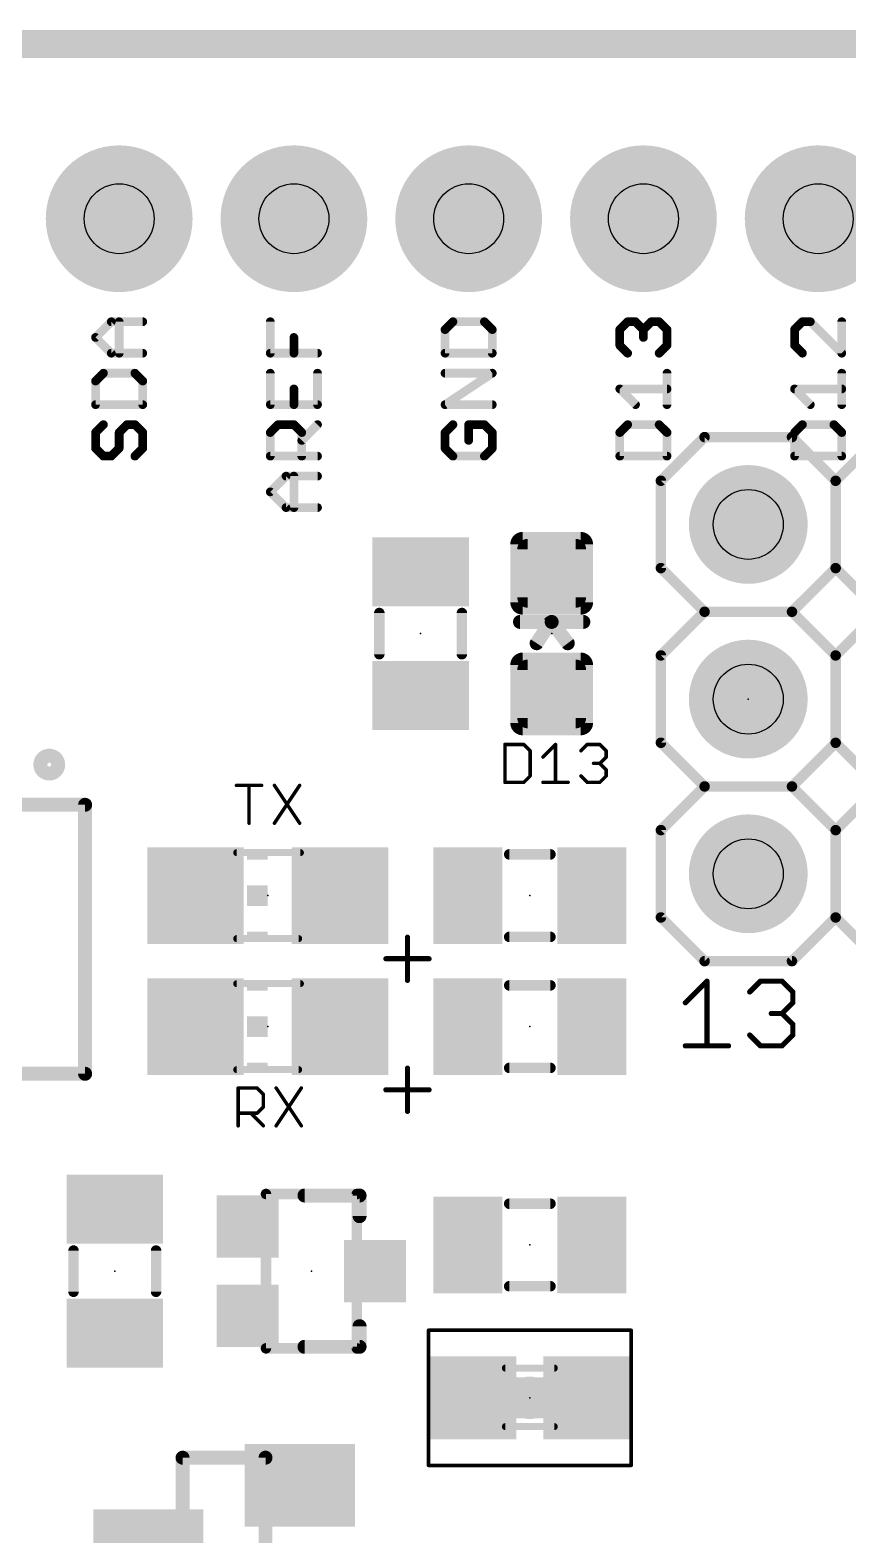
# Model space of a CAD drawing. Extents: x 45.5 to 117.9, y 20.2 to 75.1.
# Drawn here: x 68.3 to 80.19, y 53.25 to 75.13 of the extents above; entities that cross this region are included whole.
import ezdxf

# ---------------------------------------------------------------- set-up
doc = ezdxf.new("R2010")
doc.units = 0
for name, color, linetype in [('17', 82, 'CONTINUOUS'), ('20', 7, 'CONTINUOUS'), ('21', 253, 'CONTINUOUS'), ('23', 7, 'CONTINUOUS'), ('25', 253, 'CONTINUOUS'), ('29', 253, 'CONTINUOUS'), ('30', 253, 'CONTINUOUS'), ('31', 253, 'CONTINUOUS'), ('35', 253, 'CONTINUOUS'), ('39', 22, 'CONTINUOUS'), ('44', 253, 'CONTINUOUS'), ('51', 253, 'CONTINUOUS')]:
    doc.layers.add(name, color=color, linetype=linetype)

# ---------------------------------------------------------------- blocks, each defined once
blk = doc.blocks.new('RECT')
blk.add_solid([(-0.5, -0.5), (0.5, -0.5), (-0.5, 0.5), (0.5, 0.5)])
blk = doc.blocks.new('RECT192512X192512R30')
at = {"const_width": 0.1805}
blk.add_lwpolyline([(0.5114, -0.4211), (0.5114, 0.4211, 0.4142), (0.4211, 0.5114), (-0.4211, 0.5114, 0.4142), (-0.5114, 0.4211), (-0.5114, -0.4211, 0.4142), (-0.4211, -0.5114), (0.4211, -0.5114, 0.4142)], format="xyb", close=True, dxfattribs=at)
blk.add_solid([(-0.4465, -0.4465), (0.4465, -0.4465), (-0.4465, 0.4465), (0.4465, 0.4465)])
blk = doc.blocks.new('RECT160000X160000R30')
at = {"const_width": 0.15}
blk.add_lwpolyline([(0.425, -0.35), (0.425, 0.35, 0.4142), (0.35, 0.425), (-0.35, 0.425, 0.4142), (-0.425, 0.35), (-0.425, -0.35, 0.4142), (-0.35, -0.425), (0.35, -0.425, 0.4142)], format="xyb", close=True, dxfattribs=at)
blk.add_solid([(-0.3754, -0.3754), (0.3754, -0.3754), (-0.3754, 0.3754), (0.3754, 0.3754)])
blk = doc.blocks.new('ROUNDP')
at = {"const_width": 0.5}
blk.add_lwpolyline([(0, -0.25, 1), (0, 0.25, 1), (0, -0.25)], format="xyb", dxfattribs=at)

msp = doc.modelspace()

# ---------------------------------------------------------------- linework, layer by layer
at = {"layer": '20', "const_width": 0.4064}
msp.add_lwpolyline([(49.8475, 74.93), (113.03, 74.93)], dxfattribs=at)
at = {"layer": '21'}
for points, const_width in [([(77.47, 68.58), (78.105, 69.215)], 0.1524), ([(78.105, 69.215), (79.375, 69.215)], 0.1524), ([(79.375, 69.215), (80.01, 68.58)], 0.1524), ([(80.01, 68.58), (80.645, 69.215)], 0.1524), ([(77.47, 67.31), (77.47, 68.58)], 0.1524), ([(80.01, 67.31), (80.01, 68.58)], 0.1524), ([(80.01, 68.58), (80.01, 67.31)], 0.1524), ([(78.105, 66.675), (77.47, 67.31)], 0.1524), ([(80.01, 67.31), (79.375, 66.675)], 0.1524), ([(80.645, 66.675), (80.01, 67.31)], 0.1524), ([(77.47, 66.04), (78.105, 66.675)], 0.1524), ([(78.105, 66.675), (79.375, 66.675)], 0.1524), ([(79.375, 66.675), (80.01, 66.04)], 0.1524), ([(80.01, 66.04), (80.645, 66.675)], 0.1524), ([(73.3775, 66.0575), (73.3775, 66.6575)], 0.1524), ([(74.5775, 66.0575), (74.5775, 66.6575)], 0.1524), ([(75.4225, 66.5275), (75.8825, 66.5275)], 0.2032), ([(75.8571, 66.5121), (75.6641, 66.2175)], 0.2032), ([(76.3425, 66.5275), (75.8825, 66.5275)], 0.2032), ([(75.8825, 66.5275), (76.1163, 66.2175)], 0.2032), ([(77.47, 64.77), (77.47, 66.04)], 0.1524), ([(80.01, 64.77), (80.01, 66.04)], 0.1524), ([(80.01, 66.04), (80.01, 64.77)], 0.1524), ([(78.105, 64.135), (77.47, 64.77)], 0.1524), ([(80.01, 64.77), (79.375, 64.135)], 0.1524), ([(80.645, 64.135), (80.01, 64.77)], 0.1524), ([(77.47, 63.5), (78.105, 64.135)], 0.1524), ([(78.105, 64.135), (79.375, 64.135)], 0.1524), ([(79.375, 64.135), (80.01, 63.5)], 0.1524), ([(80.01, 63.5), (80.645, 64.135)], 0.1524), ([(69.1007, 63.8683), (60.4393, 63.8683)], 0.2032), ([(69.1007, 59.9567), (69.1007, 63.8683)], 0.2032), ([(77.47, 62.23), (77.47, 63.5)], 0.1524), ([(80.01, 62.23), (80.01, 63.5)], 0.1524), ([(80.01, 63.5), (80.01, 62.23)], 0.1524), ([(75.865, 63.1475), (75.265, 63.1475)], 0.1524), ([(77.47, 62.23), (78.105, 61.595)], 0.1524), ([(79.375, 61.595), (80.01, 62.23)], 0.1524), ([(80.01, 62.23), (80.645, 61.595)], 0.1524), ([(73.7866, 61.3156), (73.7866, 61.9427)], 0.0762), ([(75.865, 61.9475), (75.265, 61.9475)], 0.1524), ([(73.4731, 61.6291), (74.1001, 61.6291)], 0.0762), ([(78.105, 61.595), (79.375, 61.595)], 0.1524), ([(75.865, 61.2425), (75.265, 61.2425)], 0.1524), ([(60.4393, 59.9567), (69.1007, 59.9567)], 0.2032), ([(73.7866, 59.4106), (73.7866, 60.0377)], 0.0762), ([(75.865, 60.0425), (75.265, 60.0425)], 0.1524), ([(73.4731, 59.7241), (74.1001, 59.7241)], 0.0762), ([(73.09, 58.1865), (72.29, 58.1865)], 0.2032), ([(73.09, 57.8865), (73.09, 58.1865)], 0.2032), ([(75.865, 58.0675), (75.265, 58.0675)], 0.1524), ([(68.9325, 57.3865), (68.9325, 56.7865)], 0.1524), ([(70.1325, 57.3865), (70.1325, 56.7865)], 0.1524), ([(75.865, 56.8675), (75.265, 56.8675)], 0.1524), ([(73.09, 56.2865), (73.09, 55.9865)], 0.2032), ([(73.09, 55.9865), (72.29, 55.9865)], 0.2032), ([(75.565, 55.2755), (75.565, 55.2145)], 0.5588), ([(70.517, 54.3745), (71.723, 54.3745)], 0.2032), ([(70.517, 51.6705), (70.517, 54.3745)], 0.2032), ([(71.723, 54.3745), (71.723, 51.6705)], 0.2032)]:
    msp.add_lwpolyline(points, dxfattribs=dict(at, const_width=const_width))
for points, const_width in [([(78.105, 69.2531, 1), (78.105, 69.1769)], 0.0762), ([(78.1319, 69.1881, 1), (78.0781, 69.2419)], 0.0762), ([(79.4019, 69.2419, 1), (79.3481, 69.1881)], 0.0762), ([(79.375, 69.1769, 1), (79.375, 69.2531)], 0.0762), ([(77.5081, 68.58, 1), (77.4319, 68.58)], 0.0762), ([(77.4431, 68.6069, 1), (77.4969, 68.5531)], 0.0762), ([(80.0481, 68.58, 1), (79.9719, 68.58)], 0.0762), ([(80.0481, 68.58, 1), (79.9719, 68.58)], 0.0762), ([(79.9831, 68.6069, 1), (80.0369, 68.5531)], 0.0762), ([(79.9831, 68.5531, 1), (80.0369, 68.6069)], 0.0762), ([(77.4319, 67.31, 1), (77.5081, 67.31)], 0.0762), ([(77.4969, 67.3369, 1), (77.4431, 67.2831)], 0.0762), ([(79.9719, 67.31, 1), (80.0481, 67.31)], 0.0762), ([(79.9719, 67.31, 1), (80.0481, 67.31)], 0.0762), ([(80.0369, 67.3369, 1), (79.9831, 67.2831)], 0.0762), ([(80.0369, 67.2831, 1), (79.9831, 67.3369)], 0.0762), ([(78.105, 66.7131, 1), (78.105, 66.6369)], 0.0762), ([(78.1319, 66.6481, 1), (78.0781, 66.7019)], 0.0762), ([(78.0781, 66.6481, 1), (78.1319, 66.7019)], 0.0762), ([(79.4019, 66.7019, 1), (79.3481, 66.6481)], 0.0762), ([(79.3481, 66.7019, 1), (79.4019, 66.6481)], 0.0762), ([(79.375, 66.6369, 1), (79.375, 66.7131)], 0.0762), ([(73.4156, 66.6575, 1), (73.3394, 66.6575)], 0.0762), ([(74.6156, 66.6575, 1), (74.5394, 66.6575)], 0.0762), ([(75.4225, 66.5783, 1), (75.4225, 66.4767)], 0.1016), ([(75.8996, 66.4843, 1), (75.8146, 66.5399)], 0.1016), ([(75.8825, 66.5783, 1), (75.8825, 66.4767)], 0.1016), ([(75.9231, 66.5581, 1), (75.8419, 66.4969)], 0.1016), ([(75.8825, 66.4767, 1), (75.8825, 66.5783)], 0.1016), ([(76.3425, 66.4767, 1), (76.3425, 66.5783)], 0.1016), ([(73.3394, 66.0575, 1), (73.4156, 66.0575)], 0.0762), ([(74.5394, 66.0575, 1), (74.6156, 66.0575)], 0.0762), ([(75.6216, 66.2453, 1), (75.7066, 66.1897)], 0.1016), ([(76.0757, 66.1869, 1), (76.1569, 66.2481)], 0.1016), ([(77.5081, 66.04, 1), (77.4319, 66.04)], 0.0762), ([(77.4431, 66.0669, 1), (77.4969, 66.0131)], 0.0762), ([(80.0481, 66.04, 1), (79.9719, 66.04)], 0.0762), ([(80.0481, 66.04, 1), (79.9719, 66.04)], 0.0762), ([(79.9831, 66.0669, 1), (80.0369, 66.0131)], 0.0762), ([(79.9831, 66.0131, 1), (80.0369, 66.0669)], 0.0762), ([(77.4319, 64.77, 1), (77.5081, 64.77)], 0.0762), ([(77.4969, 64.7969, 1), (77.4431, 64.7431)], 0.0762), ([(79.9719, 64.77, 1), (80.0481, 64.77)], 0.0762), ([(79.9719, 64.77, 1), (80.0481, 64.77)], 0.0762), ([(80.0369, 64.7969, 1), (79.9831, 64.7431)], 0.0762), ([(80.0369, 64.7431, 1), (79.9831, 64.7969)], 0.0762), ([(68.58, 64.323, 1), (68.58, 64.582, 1), (68.58, 64.323)], 0.2032), ([(78.105, 64.1731, 1), (78.105, 64.0969)], 0.0762), ([(78.1319, 64.1081, 1), (78.0781, 64.1619)], 0.0762), ([(78.0781, 64.1081, 1), (78.1319, 64.1619)], 0.0762), ([(79.4019, 64.1619, 1), (79.3481, 64.1081)], 0.0762), ([(79.3481, 64.1619, 1), (79.4019, 64.1081)], 0.0762), ([(79.375, 64.0969, 1), (79.375, 64.1731)], 0.0762), ([(69.1515, 63.8683, 1), (69.0499, 63.8683)], 0.1016), ([(69.1007, 63.8175, 1), (69.1007, 63.9191)], 0.1016), ([(77.5081, 63.5, 1), (77.4319, 63.5)], 0.0762), ([(77.4431, 63.5269, 1), (77.4969, 63.4731)], 0.0762), ([(80.0481, 63.5, 1), (79.9719, 63.5)], 0.0762), ([(80.0481, 63.5, 1), (79.9719, 63.5)], 0.0762), ([(79.9831, 63.5269, 1), (80.0369, 63.4731)], 0.0762), ([(79.9831, 63.4731, 1), (80.0369, 63.5269)], 0.0762), ([(75.265, 63.1856, 1), (75.265, 63.1094)], 0.0762), ([(75.865, 63.1094, 1), (75.865, 63.1856)], 0.0762), ([(77.4319, 62.23, 1), (77.5081, 62.23)], 0.0762), ([(77.4969, 62.2569, 1), (77.4431, 62.2031)], 0.0762), ([(79.9719, 62.23, 1), (80.0481, 62.23)], 0.0762), ([(79.9719, 62.23, 1), (80.0481, 62.23)], 0.0762), ([(80.0369, 62.2569, 1), (79.9831, 62.2031)], 0.0762), ([(80.0369, 62.2031, 1), (79.9831, 62.2569)], 0.0762), ([(73.8056, 61.9427, 1), (73.7676, 61.9427)], 0.0381), ([(75.265, 61.9856, 1), (75.265, 61.9094)], 0.0762), ([(75.865, 61.9094, 1), (75.865, 61.9856)], 0.0762), ([(73.4731, 61.6482, 1), (73.4731, 61.6101)], 0.0381), ([(74.1001, 61.6101, 1), (74.1001, 61.6482)], 0.0381), ([(78.105, 61.6331, 1), (78.105, 61.5569)], 0.0762), ([(78.0781, 61.5681, 1), (78.1319, 61.6219)], 0.0762), ([(79.3481, 61.6219, 1), (79.4019, 61.5681)], 0.0762), ([(79.375, 61.5569, 1), (79.375, 61.6331)], 0.0762), ([(73.7676, 61.3156, 1), (73.8056, 61.3156)], 0.0381), ([(75.265, 61.2806, 1), (75.265, 61.2044)], 0.0762), ([(75.865, 61.2044, 1), (75.865, 61.2806)], 0.0762), ([(69.0499, 59.9567, 1), (69.1515, 59.9567)], 0.1016), ([(69.1007, 59.9059, 1), (69.1007, 60.0075)], 0.1016), ([(73.8056, 60.0377, 1), (73.7676, 60.0377)], 0.0381), ([(75.265, 60.0806, 1), (75.265, 60.0044)], 0.0762), ([(75.865, 60.0044, 1), (75.865, 60.0806)], 0.0762), ([(73.4731, 59.7432, 1), (73.4731, 59.7051)], 0.0381), ([(74.1001, 59.7051, 1), (74.1001, 59.7432)], 0.0381), ([(73.7676, 59.4106, 1), (73.8056, 59.4106)], 0.0381), ([(72.29, 58.2373, 1), (72.29, 58.1357)], 0.1016), ([(73.1408, 58.1865, 1), (73.0392, 58.1865)], 0.1016), ([(73.09, 58.1357, 1), (73.09, 58.2373)], 0.1016), ([(75.265, 58.1056, 1), (75.265, 58.0294)], 0.0762), ([(75.865, 58.0294, 1), (75.865, 58.1056)], 0.0762), ([(73.0392, 57.8865, 1), (73.1408, 57.8865)], 0.1016), ([(68.9706, 57.3865, 1), (68.8944, 57.3865)], 0.0762), ([(70.1706, 57.3865, 1), (70.0944, 57.3865)], 0.0762), ([(75.265, 56.9056, 1), (75.265, 56.8294)], 0.0762), ([(75.865, 56.8294, 1), (75.865, 56.9056)], 0.0762), ([(68.8944, 56.7865, 1), (68.9706, 56.7865)], 0.0762), ([(70.0944, 56.7865, 1), (70.1706, 56.7865)], 0.0762), ([(73.1408, 56.2865, 1), (73.0392, 56.2865)], 0.1016), ([(72.29, 56.0373, 1), (72.29, 55.9357)], 0.1016), ([(73.0392, 55.9865, 1), (73.1408, 55.9865)], 0.1016), ([(73.09, 55.9357, 1), (73.09, 56.0373)], 0.1016), ([(75.7047, 55.2755, 1), (75.4253, 55.2755)], 0.2794), ([(75.4253, 55.2145, 1), (75.7047, 55.2145)], 0.2794), ([(70.517, 54.4253, 1), (70.517, 54.3237)], 0.1016), ([(70.5678, 54.3745, 1), (70.4662, 54.3745)], 0.1016), ([(71.7738, 54.3745, 1), (71.6722, 54.3745)], 0.1016), ([(71.723, 54.3237, 1), (71.723, 54.4253)], 0.1016)]:
    msp.add_lwpolyline(points, format="xyb", dxfattribs=dict(at, const_width=const_width))
at = {"layer": '23'}
for p in [(73.9775, 66.3575), (75.8825, 66.3575), (78.74, 65.405), (71.755, 62.5475), (75.565, 62.5475), (71.755, 60.6425), (75.565, 60.6425), (75.565, 57.4675), (69.5325, 57.0865), (72.39, 57.0865), (75.565, 55.245)]:
    msp.add_point(p, dxfattribs=at)
at = {"layer": '25'}
for points, const_width in [([(69.2525, 70.6639), (69.4813, 70.8927)], 0.127), ([(69.4813, 70.8927), (69.9389, 70.8927)], 0.127), ([(69.5957, 70.4351), (69.5957, 70.8927)], 0.127), ([(71.7925, 70.4351), (71.7925, 70.8927)], 0.127), ([(74.4469, 70.8927), (74.3325, 70.7783)], 0.127), ([(74.9045, 70.8927), (74.4469, 70.8927)], 0.127), ([(75.0189, 70.7783), (74.9045, 70.8927)], 0.127), ([(76.8725, 70.7783), (76.9869, 70.8927)], 0.127), ([(76.9869, 70.8927), (77.1013, 70.8927)], 0.127), ([(77.1013, 70.8927), (77.2157, 70.7783)], 0.127), ([(77.2157, 70.7783), (77.3301, 70.8927)], 0.127), ([(77.3301, 70.8927), (77.4445, 70.8927)], 0.127), ([(77.4445, 70.8927), (77.5589, 70.7783)], 0.127), ([(79.5269, 70.8927), (79.4125, 70.7783)], 0.127), ([(79.6413, 70.8927), (79.5269, 70.8927)], 0.127), ([(80.0989, 70.4351), (79.6413, 70.8927)], 0.127), ([(80.0989, 70.8927), (80.0989, 70.4351)], 0.127), ([(69.4813, 70.4351), (69.2525, 70.6639)], 0.127), ([(72.1357, 70.4351), (72.1357, 70.6639)], 0.127), ([(74.3325, 70.7783), (74.3325, 70.4351)], 0.127), ([(75.0189, 70.4351), (75.0189, 70.7783)], 0.127), ([(76.8725, 70.5495), (76.8725, 70.7783)], 0.127), ([(77.2157, 70.7783), (77.2157, 70.6639)], 0.127), ([(77.5589, 70.7783), (77.5589, 70.5495)], 0.127), ([(79.4125, 70.7783), (79.4125, 70.5495)], 0.127), ([(69.9389, 70.4351), (69.4813, 70.4351)], 0.127), ([(72.4789, 70.4351), (71.7925, 70.4351)], 0.127), ([(74.3325, 70.4351), (75.0189, 70.4351)], 0.127), ([(76.9869, 70.4351), (76.8725, 70.5495)], 0.127), ([(77.5589, 70.5495), (77.4445, 70.4351)], 0.127), ([(79.4125, 70.5495), (79.5269, 70.4351)], 0.127), ([(69.3669, 70.1443), (69.2525, 70.0299)], 0.127), ([(69.2525, 70.0299), (69.2525, 69.6867)], 0.127), ([(69.8245, 70.1443), (69.3669, 70.1443)], 0.127), ([(69.9389, 70.0299), (69.8245, 70.1443)], 0.127), ([(69.9389, 69.6867), (69.9389, 70.0299)], 0.127), ([(71.7925, 70.1443), (71.7925, 69.6867)], 0.127), ([(72.4789, 69.6867), (72.4789, 70.1443)], 0.127), ([(74.3325, 69.6867), (75.0189, 70.1443)], 0.127), ([(75.0189, 70.1443), (74.3325, 70.1443)], 0.127), ([(77.5589, 69.6867), (77.5589, 70.1443)], 0.127), ([(80.0989, 69.6867), (80.0989, 70.1443)], 0.127), ([(72.1357, 69.6867), (72.1357, 69.9155)], 0.127), ([(77.1013, 69.6867), (76.8725, 69.9155)], 0.127), ([(76.8725, 69.9155), (77.5589, 69.9155)], 0.127), ([(79.6413, 69.6867), (79.4125, 69.9155)], 0.127), ([(79.4125, 69.9155), (80.0989, 69.9155)], 0.127), ([(69.2525, 69.6867), (69.9389, 69.6867)], 0.127), ([(71.7925, 69.6867), (72.4789, 69.6867)], 0.127), ([(75.0189, 69.6867), (74.3325, 69.6867)], 0.127), ([(69.3669, 69.3958), (69.2525, 69.2814)], 0.127), ([(69.5957, 69.2814), (69.7101, 69.3958)], 0.127), ([(69.7101, 69.3958), (69.8245, 69.3958)], 0.127), ([(69.8245, 69.3958), (69.9389, 69.2814)], 0.127), ([(71.7925, 69.2814), (71.9069, 69.3958)], 0.127), ([(71.9069, 69.3958), (72.1357, 69.3958)], 0.127), ([(72.1357, 69.3958), (72.2501, 69.2814)], 0.127), ([(72.2501, 69.167), (72.4789, 69.3958)], 0.127), ([(74.4469, 69.3958), (74.3325, 69.2814)], 0.127), ([(74.9045, 69.3958), (74.6757, 69.3958)], 0.127), ([(74.6757, 69.3958), (74.6757, 69.167)], 0.127), ([(75.0189, 69.2814), (74.9045, 69.3958)], 0.127), ([(76.9869, 69.3958), (76.8725, 69.2814)], 0.127), ([(77.4445, 69.3958), (76.9869, 69.3958)], 0.127), ([(77.5589, 69.2814), (77.4445, 69.3958)], 0.127), ([(79.5269, 69.3958), (79.4125, 69.2814)], 0.127), ([(79.9845, 69.3958), (79.5269, 69.3958)], 0.127), ([(80.0989, 69.2814), (79.9845, 69.3958)], 0.127), ([(69.2525, 69.2814), (69.2525, 69.0526)], 0.127), ([(69.5957, 69.0526), (69.5957, 69.2814)], 0.127), ([(69.9389, 69.2814), (69.9389, 69.0526)], 0.127), ([(71.7925, 68.9383), (71.7925, 69.2814)], 0.127), ([(72.2501, 69.2814), (72.2501, 68.9383)], 0.127), ([(74.3325, 69.2814), (74.3325, 69.0526)], 0.127), ([(75.0189, 69.0526), (75.0189, 69.2814)], 0.127), ([(76.8725, 69.2814), (76.8725, 68.9383)], 0.127), ([(77.5589, 68.9383), (77.5589, 69.2814)], 0.127), ([(79.4125, 69.2814), (79.4125, 68.9383)], 0.127), ([(80.0989, 68.9383), (80.0989, 69.2814)], 0.127), ([(69.2525, 69.0526), (69.3669, 68.9383)], 0.127), ([(69.3669, 68.9383), (69.4813, 68.9383)], 0.127), ([(69.4813, 68.9383), (69.5957, 69.0526)], 0.127), ([(69.9389, 69.0526), (69.8245, 68.9383)], 0.127), ([(72.4789, 68.9383), (71.7925, 68.9383)], 0.127), ([(74.3325, 69.0526), (74.4469, 68.9383)], 0.127), ([(74.4469, 68.9383), (74.9045, 68.9383)], 0.127), ([(74.9045, 68.9383), (75.0189, 69.0526)], 0.127), ([(76.8725, 68.9383), (77.5589, 68.9383)], 0.127), ([(79.4125, 68.9383), (80.0989, 68.9383)], 0.127), ([(71.7925, 68.4186), (72.0213, 68.6474)], 0.127), ([(72.0213, 68.6474), (72.4789, 68.6474)], 0.127), ([(72.1357, 68.1898), (72.1357, 68.6474)], 0.127), ([(72.0213, 68.1898), (71.7925, 68.4186)], 0.127), ([(72.4789, 68.1898), (72.0213, 68.1898)], 0.127), ([(75.203, 64.7451), (75.203, 64.1954)], 0.0508), ([(75.4778, 64.7451), (75.203, 64.7451)], 0.0508), ([(75.5694, 64.6535), (75.4778, 64.7451)], 0.0508), ([(75.7555, 64.5618), (75.9387, 64.7451)], 0.0508), ([(75.9387, 64.7451), (75.9387, 64.1954)], 0.0508), ([(76.3079, 64.6535), (76.3995, 64.7451)], 0.0508), ([(76.3995, 64.7451), (76.5828, 64.7451)], 0.0508), ([(76.5828, 64.7451), (76.6744, 64.6535)], 0.0508), ([(75.5694, 64.287), (75.5694, 64.6535)], 0.0508), ([(76.6744, 64.5618), (76.5828, 64.4702)], 0.0508), ([(76.6744, 64.6535), (76.6744, 64.5618)], 0.0508), ([(76.5828, 64.4702), (76.4912, 64.4702)], 0.0508), ([(76.5828, 64.4702), (76.6744, 64.3786)], 0.0508), ([(76.6744, 64.3786), (76.6744, 64.287)], 0.0508), ([(71.3004, 64.1501), (71.6668, 64.1501)], 0.0508), ([(71.4836, 63.6004), (71.4836, 64.1501)], 0.0508), ([(71.8529, 64.1501), (72.2193, 63.6004)], 0.0508), ([(72.2193, 64.1501), (71.8529, 63.6004)], 0.0508), ([(75.203, 64.1954), (75.4778, 64.1954)], 0.0508), ([(75.4778, 64.1954), (75.5694, 64.287)], 0.0508), ([(75.7555, 64.1954), (76.1219, 64.1954)], 0.0508), ([(76.3995, 64.1954), (76.3079, 64.287)], 0.0508), ([(76.5828, 64.1954), (76.3995, 64.1954)], 0.0508), ([(76.6744, 64.287), (76.5828, 64.1954)], 0.0508), ([(77.8256, 60.9902), (78.1391, 61.3037)], 0.0762), ([(78.1391, 61.3037), (78.1391, 60.3631)], 0.0762), ([(78.7611, 61.1469), (78.9179, 61.3037)], 0.0762), ([(78.9179, 61.3037), (79.2314, 61.3037)], 0.0762), ([(79.2314, 61.3037), (79.3882, 61.1469)], 0.0762), ([(79.3882, 61.1469), (79.3882, 60.9902)], 0.0762), ([(79.2314, 60.8334), (79.0747, 60.8334)], 0.0762), ([(79.3882, 60.9902), (79.2314, 60.8334)], 0.0762), ([(79.2314, 60.8334), (79.3882, 60.6766)], 0.0762), ([(79.3882, 60.6766), (79.3882, 60.5199)], 0.0762), ([(77.8256, 60.3631), (78.4527, 60.3631)], 0.0762), ([(78.9179, 60.3631), (78.7611, 60.5199)], 0.0762), ([(79.2314, 60.3631), (78.9179, 60.3631)], 0.0762), ([(79.3882, 60.5199), (79.2314, 60.3631)], 0.0762), ([(71.3254, 59.2004), (71.3254, 59.7501)], 0.0508), ([(71.3254, 59.7501), (71.6002, 59.7501)], 0.0508), ([(71.6002, 59.7501), (71.6918, 59.6585)], 0.0508), ([(71.8779, 59.7501), (72.2443, 59.2004)], 0.0508), ([(72.2443, 59.7501), (71.8779, 59.2004)], 0.0508), ([(71.6918, 59.6585), (71.6918, 59.4752)], 0.0508), ([(71.6002, 59.3836), (71.3254, 59.3836)], 0.0508), ([(71.5086, 59.3836), (71.6918, 59.2004)], 0.0508), ([(71.6918, 59.4752), (71.6002, 59.3836)], 0.0508)]:
    msp.add_lwpolyline(points, dxfattribs=dict(at, const_width=const_width))
for points, const_width in [([(69.4813, 70.9244, 1), (69.4813, 70.8609)], 0.0635), ([(69.5038, 70.8702, 1), (69.4589, 70.9151)], 0.0635), ([(69.6275, 70.8927, 1), (69.564, 70.8927)], 0.0635), ([(69.9389, 70.8609, 1), (69.9389, 70.9244)], 0.0635), ([(71.8243, 70.8927, 1), (71.7608, 70.8927)], 0.0635), ([(74.4469, 70.9244, 1), (74.4469, 70.8609)], 0.0635), ([(74.4694, 70.8702, 1), (74.4245, 70.9151)], 0.0635), ([(74.927, 70.9151, 1), (74.8821, 70.8702)], 0.0635), ([(74.9045, 70.8609, 1), (74.9045, 70.9244)], 0.0635), ([(76.9869, 70.9244, 1), (76.9869, 70.8609)], 0.0635), ([(77.0094, 70.8702, 1), (76.9645, 70.9151)], 0.0635), ([(77.1238, 70.9151, 1), (77.0789, 70.8702)], 0.0635), ([(77.1013, 70.8609, 1), (77.1013, 70.9244)], 0.0635), ([(77.3301, 70.9244, 1), (77.3301, 70.8609)], 0.0635), ([(77.3526, 70.8702, 1), (77.3077, 70.9151)], 0.0635), ([(77.467, 70.9151, 1), (77.4221, 70.8702)], 0.0635), ([(77.4445, 70.8609, 1), (77.4445, 70.9244)], 0.0635), ([(79.5269, 70.9244, 1), (79.5269, 70.8609)], 0.0635), ([(79.5494, 70.8702, 1), (79.5045, 70.9151)], 0.0635), ([(79.6638, 70.9151, 1), (79.6189, 70.8702)], 0.0635), ([(79.6413, 70.8609, 1), (79.6413, 70.9244)], 0.0635), ([(80.1307, 70.8927, 1), (80.0671, 70.8927)], 0.0635), ([(69.275, 70.6863, 1), (69.2301, 70.6414)], 0.0635), ([(69.2301, 70.6863, 1), (69.275, 70.6414)], 0.0635), ([(72.1675, 70.6639, 1), (72.104, 70.6639)], 0.0635), ([(74.3643, 70.7783, 1), (74.3008, 70.7783)], 0.0635), ([(74.3101, 70.8007, 1), (74.355, 70.7558)], 0.0635), ([(75.0507, 70.7783, 1), (74.9871, 70.7783)], 0.0635), ([(74.9964, 70.7558, 1), (75.0414, 70.8007)], 0.0635), ([(76.9043, 70.7783, 1), (76.8408, 70.7783)], 0.0635), ([(76.8501, 70.8007, 1), (76.895, 70.7558)], 0.0635), ([(77.2475, 70.7783, 1), (77.184, 70.7783)], 0.0635), ([(77.184, 70.6639, 1), (77.2475, 70.6639)], 0.0635), ([(77.1933, 70.8007, 1), (77.2382, 70.7558)], 0.0635), ([(77.1933, 70.7558, 1), (77.2382, 70.8007)], 0.0635), ([(77.5907, 70.7783, 1), (77.5272, 70.7783)], 0.0635), ([(77.5364, 70.7558, 1), (77.5814, 70.8007)], 0.0635), ([(79.4443, 70.7783, 1), (79.3808, 70.7783)], 0.0635), ([(79.3901, 70.8007, 1), (79.435, 70.7558)], 0.0635), ([(69.4813, 70.4668, 1), (69.4813, 70.4033)], 0.0635), ([(69.4589, 70.4126, 1), (69.5038, 70.4575)], 0.0635), ([(69.564, 70.4351, 1), (69.6275, 70.4351)], 0.0635), ([(69.9389, 70.4033, 1), (69.9389, 70.4668)], 0.0635), ([(71.7925, 70.4668, 1), (71.7925, 70.4033)], 0.0635), ([(71.7608, 70.4351, 1), (71.8243, 70.4351)], 0.0635), ([(72.104, 70.4351, 1), (72.1675, 70.4351)], 0.0635), ([(72.4789, 70.4033, 1), (72.4789, 70.4668)], 0.0635), ([(74.3325, 70.4668, 1), (74.3325, 70.4033)], 0.0635), ([(74.3008, 70.4351, 1), (74.3643, 70.4351)], 0.0635), ([(74.9871, 70.4351, 1), (75.0507, 70.4351)], 0.0635), ([(75.0189, 70.4033, 1), (75.0189, 70.4668)], 0.0635), ([(76.8408, 70.5495, 1), (76.9043, 70.5495)], 0.0635), ([(76.895, 70.5719, 1), (76.8501, 70.527)], 0.0635), ([(76.9645, 70.4126, 1), (77.0094, 70.4575)], 0.0635), ([(77.4221, 70.4575, 1), (77.467, 70.4126)], 0.0635), ([(77.5272, 70.5495, 1), (77.5907, 70.5495)], 0.0635), ([(77.5814, 70.527, 1), (77.5364, 70.5719)], 0.0635), ([(79.3808, 70.5495, 1), (79.4443, 70.5495)], 0.0635), ([(79.435, 70.5719, 1), (79.3901, 70.527)], 0.0635), ([(79.5045, 70.4126, 1), (79.5494, 70.4575)], 0.0635), ([(80.0671, 70.4351, 1), (80.1307, 70.4351)], 0.0635), ([(80.0764, 70.4126, 1), (80.1214, 70.4575)], 0.0635), ([(69.2843, 70.0299, 1), (69.2208, 70.0299)], 0.0635), ([(69.2301, 70.0523, 1), (69.275, 70.0074)], 0.0635), ([(69.3669, 70.176, 1), (69.3669, 70.1125)], 0.0635), ([(69.3894, 70.1218, 1), (69.3445, 70.1667)], 0.0635), ([(69.847, 70.1667, 1), (69.8021, 70.1218)], 0.0635), ([(69.8245, 70.1125, 1), (69.8245, 70.176)], 0.0635), ([(69.9707, 70.0299, 1), (69.9072, 70.0299)], 0.0635), ([(69.9164, 70.0074, 1), (69.9614, 70.0523)], 0.0635), ([(71.8243, 70.1443, 1), (71.7608, 70.1443)], 0.0635), ([(72.5107, 70.1443, 1), (72.4472, 70.1443)], 0.0635), ([(74.3325, 70.176, 1), (74.3325, 70.1125)], 0.0635), ([(75.0365, 70.1178, 1), (75.0013, 70.1707)], 0.0635), ([(75.0189, 70.1125, 1), (75.0189, 70.176)], 0.0635), ([(77.5907, 70.1443, 1), (77.5272, 70.1443)], 0.0635), ([(80.1307, 70.1443, 1), (80.0671, 70.1443)], 0.0635), ([(72.1675, 69.9155, 1), (72.104, 69.9155)], 0.0635), ([(76.8725, 69.9472, 1), (76.8725, 69.8837)], 0.0635), ([(76.895, 69.9379, 1), (76.8501, 69.893)], 0.0635), ([(77.5589, 69.8837, 1), (77.5589, 69.9472)], 0.0635), ([(79.4125, 69.9472, 1), (79.4125, 69.8837)], 0.0635), ([(79.435, 69.9379, 1), (79.3901, 69.893)], 0.0635), ([(80.0989, 69.8837, 1), (80.0989, 69.9472)], 0.0635), ([(69.2525, 69.7184, 1), (69.2525, 69.6549)], 0.0635), ([(69.2208, 69.6867, 1), (69.2843, 69.6867)], 0.0635), ([(69.9072, 69.6867, 1), (69.9707, 69.6867)], 0.0635), ([(69.9389, 69.6549, 1), (69.9389, 69.7184)], 0.0635), ([(71.7925, 69.7184, 1), (71.7925, 69.6549)], 0.0635), ([(71.7608, 69.6867, 1), (71.8243, 69.6867)], 0.0635), ([(72.104, 69.6867, 1), (72.1675, 69.6867)], 0.0635), ([(72.4472, 69.6867, 1), (72.5107, 69.6867)], 0.0635), ([(72.4789, 69.6549, 1), (72.4789, 69.7184)], 0.0635), ([(74.3325, 69.7184, 1), (74.3325, 69.6549)], 0.0635), ([(74.3149, 69.7131, 1), (74.3501, 69.6603)], 0.0635), ([(75.0189, 69.6549, 1), (75.0189, 69.7184)], 0.0635), ([(77.0789, 69.6642, 1), (77.1238, 69.7091)], 0.0635), ([(77.5272, 69.6867, 1), (77.5907, 69.6867)], 0.0635), ([(79.6189, 69.6642, 1), (79.6638, 69.7091)], 0.0635), ([(80.0671, 69.6867, 1), (80.1307, 69.6867)], 0.0635), ([(69.3894, 69.3734, 1), (69.3445, 69.4183)], 0.0635), ([(69.7101, 69.4276, 1), (69.7101, 69.3641)], 0.0635), ([(69.7326, 69.3734, 1), (69.6877, 69.4183)], 0.0635), ([(69.847, 69.4183, 1), (69.8021, 69.3734)], 0.0635), ([(69.8245, 69.3641, 1), (69.8245, 69.4276)], 0.0635), ([(71.9069, 69.4276, 1), (71.9069, 69.3641)], 0.0635), ([(71.9294, 69.3734, 1), (71.8845, 69.4183)], 0.0635), ([(72.1582, 69.4183, 1), (72.1133, 69.3734)], 0.0635), ([(72.1357, 69.3641, 1), (72.1357, 69.4276)], 0.0635), ([(72.5014, 69.3734, 1), (72.4564, 69.4183)], 0.0635), ([(74.4694, 69.3734, 1), (74.4245, 69.4183)], 0.0635), ([(74.6757, 69.4276, 1), (74.6757, 69.3641)], 0.0635), ([(74.7075, 69.3958, 1), (74.644, 69.3958)], 0.0635), ([(74.927, 69.4183, 1), (74.8821, 69.3734)], 0.0635), ([(74.9045, 69.3641, 1), (74.9045, 69.4276)], 0.0635), ([(76.9869, 69.4276, 1), (76.9869, 69.3641)], 0.0635), ([(77.0094, 69.3734, 1), (76.9645, 69.4183)], 0.0635), ([(77.467, 69.4183, 1), (77.4221, 69.3734)], 0.0635), ([(77.4445, 69.3641, 1), (77.4445, 69.4276)], 0.0635), ([(79.5269, 69.4276, 1), (79.5269, 69.3641)], 0.0635), ([(79.5494, 69.3734, 1), (79.5045, 69.4183)], 0.0635), ([(80.007, 69.4183, 1), (79.9621, 69.3734)], 0.0635), ([(79.9845, 69.3641, 1), (79.9845, 69.4276)], 0.0635), ([(69.2843, 69.2814, 1), (69.2208, 69.2814)], 0.0635), ([(69.2301, 69.3039, 1), (69.275, 69.259)], 0.0635), ([(69.6275, 69.2814, 1), (69.564, 69.2814)], 0.0635), ([(69.5733, 69.3039, 1), (69.6182, 69.259)], 0.0635), ([(69.9707, 69.2814, 1), (69.9072, 69.2814)], 0.0635), ([(69.9164, 69.259, 1), (69.9614, 69.3039)], 0.0635), ([(71.8243, 69.2814, 1), (71.7608, 69.2814)], 0.0635), ([(71.7701, 69.3039, 1), (71.815, 69.259)], 0.0635), ([(72.2819, 69.2814, 1), (72.2184, 69.2814)], 0.0635), ([(72.2277, 69.1895, 1), (72.2726, 69.1446)], 0.0635), ([(72.2277, 69.259, 1), (72.2726, 69.3039)], 0.0635), ([(74.3643, 69.2814, 1), (74.3008, 69.2814)], 0.0635), ([(74.3101, 69.3039, 1), (74.355, 69.259)], 0.0635), ([(74.644, 69.167, 1), (74.7075, 69.167)], 0.0635), ([(75.0507, 69.2814, 1), (74.9871, 69.2814)], 0.0635), ([(74.9964, 69.259, 1), (75.0414, 69.3039)], 0.0635), ([(76.9043, 69.2814, 1), (76.8408, 69.2814)], 0.0635), ([(76.8501, 69.3039, 1), (76.895, 69.259)], 0.0635), ([(77.5907, 69.2814, 1), (77.5272, 69.2814)], 0.0635), ([(77.5364, 69.259, 1), (77.5814, 69.3039)], 0.0635), ([(79.4443, 69.2814, 1), (79.3808, 69.2814)], 0.0635), ([(79.3901, 69.3039, 1), (79.435, 69.259)], 0.0635), ([(80.1307, 69.2814, 1), (80.0671, 69.2814)], 0.0635), ([(80.0764, 69.259, 1), (80.1214, 69.3039)], 0.0635), ([(69.2208, 69.0526, 1), (69.2843, 69.0526)], 0.0635), ([(69.275, 69.0751, 1), (69.2301, 69.0302)], 0.0635), ([(69.3669, 68.97, 1), (69.3669, 68.9065)], 0.0635), ([(69.3445, 68.9158, 1), (69.3894, 68.9607)], 0.0635), ([(69.4589, 68.9607, 1), (69.5038, 68.9158)], 0.0635), ([(69.4813, 68.9065, 1), (69.4813, 68.97)], 0.0635), ([(69.564, 69.0526, 1), (69.6275, 69.0526)], 0.0635), ([(69.6182, 69.0302, 1), (69.5733, 69.0751)], 0.0635), ([(69.8021, 68.9607, 1), (69.847, 68.9158)], 0.0635), ([(69.9072, 69.0526, 1), (69.9707, 69.0526)], 0.0635), ([(69.9614, 69.0302, 1), (69.9164, 69.0751)], 0.0635), ([(71.7925, 68.97, 1), (71.7925, 68.9065)], 0.0635), ([(71.7608, 68.9383, 1), (71.8243, 68.9383)], 0.0635), ([(72.2184, 68.9383, 1), (72.2819, 68.9383)], 0.0635), ([(72.4789, 68.9065, 1), (72.4789, 68.97)], 0.0635), ([(74.3008, 69.0526, 1), (74.3643, 69.0526)], 0.0635), ([(74.355, 69.0751, 1), (74.3101, 69.0302)], 0.0635), ([(74.4469, 68.97, 1), (74.4469, 68.9065)], 0.0635), ([(74.4245, 68.9158, 1), (74.4694, 68.9607)], 0.0635), ([(74.8821, 68.9607, 1), (74.927, 68.9158)], 0.0635), ([(74.9045, 68.9065, 1), (74.9045, 68.97)], 0.0635), ([(74.9871, 69.0526, 1), (75.0507, 69.0526)], 0.0635), ([(75.0414, 69.0302, 1), (74.9964, 69.0751)], 0.0635), ([(76.8725, 68.97, 1), (76.8725, 68.9065)], 0.0635), ([(76.8408, 68.9383, 1), (76.9043, 68.9383)], 0.0635), ([(77.5272, 68.9383, 1), (77.5907, 68.9383)], 0.0635), ([(77.5589, 68.9065, 1), (77.5589, 68.97)], 0.0635), ([(79.4125, 68.97, 1), (79.4125, 68.9065)], 0.0635), ([(79.3808, 68.9383, 1), (79.4443, 68.9383)], 0.0635), ([(80.0671, 68.9383, 1), (80.1307, 68.9383)], 0.0635), ([(80.0989, 68.9065, 1), (80.0989, 68.97)], 0.0635), ([(72.0213, 68.6792, 1), (72.0213, 68.6157)], 0.0635), ([(72.0438, 68.625, 1), (71.9989, 68.6699)], 0.0635), ([(72.1675, 68.6474, 1), (72.104, 68.6474)], 0.0635), ([(72.4789, 68.6157, 1), (72.4789, 68.6792)], 0.0635), ([(71.815, 68.4411, 1), (71.7701, 68.3962)], 0.0635), ([(71.7701, 68.4411, 1), (71.815, 68.3962)], 0.0635), ([(72.0213, 68.2216, 1), (72.0213, 68.1581)], 0.0635), ([(71.9989, 68.1674, 1), (72.0438, 68.2123)], 0.0635), ([(72.104, 68.1898, 1), (72.1675, 68.1898)], 0.0635), ([(72.4789, 68.1581, 1), (72.4789, 68.2216)], 0.0635), ([(75.2157, 64.7451, 1), (75.1903, 64.7451)], 0.0254), ([(75.203, 64.7578, 1), (75.203, 64.7324)], 0.0254), ([(75.4868, 64.754, 1), (75.4688, 64.7361)], 0.0254), ([(75.4778, 64.7324, 1), (75.4778, 64.7578)], 0.0254), ([(75.9514, 64.7451, 1), (75.926, 64.7451)], 0.0254), ([(75.9477, 64.7361, 1), (75.9297, 64.754)], 0.0254), ([(76.3995, 64.7578, 1), (76.3995, 64.7324)], 0.0254), ([(76.4085, 64.7361, 1), (76.3906, 64.754)], 0.0254), ([(76.5917, 64.754, 1), (76.5738, 64.7361)], 0.0254), ([(76.5828, 64.7324, 1), (76.5828, 64.7578)], 0.0254), ([(75.5821, 64.6535, 1), (75.5567, 64.6535)], 0.0254), ([(75.5604, 64.6445, 1), (75.5784, 64.6624)], 0.0254), ([(75.7465, 64.5708, 1), (75.7644, 64.5529)], 0.0254), ([(76.2989, 64.6624, 1), (76.3169, 64.6445)], 0.0254), ([(76.6871, 64.6535, 1), (76.6617, 64.6535)], 0.0254), ([(76.6617, 64.5618, 1), (76.6871, 64.5618)], 0.0254), ([(76.6654, 64.6445, 1), (76.6834, 64.6624)], 0.0254), ([(76.6834, 64.5529, 1), (76.6654, 64.5708)], 0.0254), ([(76.4912, 64.4829, 1), (76.4912, 64.4575)], 0.0254), ([(76.5917, 64.4792, 1), (76.5738, 64.4613)], 0.0254), ([(76.5738, 64.4792, 1), (76.5917, 64.4613)], 0.0254), ([(76.5828, 64.4575, 1), (76.5828, 64.4829)], 0.0254), ([(76.6871, 64.3786, 1), (76.6617, 64.3786)], 0.0254), ([(76.6654, 64.3696, 1), (76.6834, 64.3876)], 0.0254), ([(71.3004, 64.1628, 1), (71.3004, 64.1374)], 0.0254), ([(71.4963, 64.1501, 1), (71.4709, 64.1501)], 0.0254), ([(71.6668, 64.1374, 1), (71.6668, 64.1628)], 0.0254), ([(71.8634, 64.1571, 1), (71.8423, 64.143)], 0.0254), ([(72.2299, 64.143, 1), (72.2087, 64.1571)], 0.0254), ([(75.203, 64.2081, 1), (75.203, 64.1827)], 0.0254), ([(75.1903, 64.1954, 1), (75.2157, 64.1954)], 0.0254), ([(75.4688, 64.2044, 1), (75.4868, 64.1864)], 0.0254), ([(75.4778, 64.1827, 1), (75.4778, 64.2081)], 0.0254), ([(75.5567, 64.287, 1), (75.5821, 64.287)], 0.0254), ([(75.5784, 64.278, 1), (75.5604, 64.296)], 0.0254), ([(75.7555, 64.2081, 1), (75.7555, 64.1827)], 0.0254), ([(75.926, 64.1954, 1), (75.9514, 64.1954)], 0.0254), ([(76.1219, 64.1827, 1), (76.1219, 64.2081)], 0.0254), ([(76.3169, 64.296, 1), (76.2989, 64.278)], 0.0254), ([(76.3995, 64.2081, 1), (76.3995, 64.1827)], 0.0254), ([(76.3906, 64.1864, 1), (76.4085, 64.2044)], 0.0254), ([(76.5738, 64.2044, 1), (76.5917, 64.1864)], 0.0254), ([(76.5828, 64.1827, 1), (76.5828, 64.2081)], 0.0254), ([(76.6617, 64.287, 1), (76.6871, 64.287)], 0.0254), ([(76.6834, 64.278, 1), (76.6654, 64.296)], 0.0254), ([(71.4709, 63.6004, 1), (71.4963, 63.6004)], 0.0254), ([(71.8423, 63.6074, 1), (71.8634, 63.5934)], 0.0254), ([(72.2087, 63.5934, 1), (72.2299, 63.6074)], 0.0254), ([(78.1582, 61.3037, 1), (78.1201, 61.3037)], 0.0381), ([(78.1526, 61.2902, 1), (78.1257, 61.3172)], 0.0381), ([(78.9179, 61.3228, 1), (78.9179, 61.2847)], 0.0381), ([(78.9314, 61.2902, 1), (78.9044, 61.3172)], 0.0381), ([(79.2449, 61.3172, 1), (79.2179, 61.2902)], 0.0381), ([(79.2314, 61.2847, 1), (79.2314, 61.3228)], 0.0381), ([(78.7476, 61.1604, 1), (78.7746, 61.1335)], 0.0381), ([(79.4072, 61.1469, 1), (79.3691, 61.1469)], 0.0381), ([(79.3747, 61.1335, 1), (79.4017, 61.1604)], 0.0381), ([(77.8121, 61.0036, 1), (77.8391, 60.9767)], 0.0381), ([(79.0747, 60.8525, 1), (79.0747, 60.8144)], 0.0381), ([(79.2449, 60.8469, 1), (79.2179, 60.8199)], 0.0381), ([(79.2179, 60.8469, 1), (79.2449, 60.8199)], 0.0381), ([(79.2314, 60.8144, 1), (79.2314, 60.8525)], 0.0381), ([(79.3691, 60.9902, 1), (79.4072, 60.9902)], 0.0381), ([(79.4017, 60.9767, 1), (79.3747, 61.0036)], 0.0381), ([(79.4072, 60.6766, 1), (79.3691, 60.6766)], 0.0381), ([(79.3747, 60.6632, 1), (79.4017, 60.6901)], 0.0381), ([(77.8256, 60.3822, 1), (77.8256, 60.3441)], 0.0381), ([(78.4527, 60.3441, 1), (78.4527, 60.3822)], 0.0381), ([(78.7746, 60.5333, 1), (78.7476, 60.5064)], 0.0381), ([(78.9179, 60.3822, 1), (78.9179, 60.3441)], 0.0381), ([(78.9044, 60.3496, 1), (78.9314, 60.3766)], 0.0381), ([(79.2179, 60.3766, 1), (79.2449, 60.3496)], 0.0381), ([(79.2314, 60.3441, 1), (79.2314, 60.3822)], 0.0381), ([(79.3691, 60.5199, 1), (79.4072, 60.5199)], 0.0381), ([(79.4017, 60.5064, 1), (79.3747, 60.5333)], 0.0381), ([(78.1201, 60.3631, 1), (78.1582, 60.3631)], 0.0381), ([(71.3381, 59.7501, 1), (71.3127, 59.7501)], 0.0254), ([(71.3254, 59.7628, 1), (71.3254, 59.7374)], 0.0254), ([(71.6092, 59.759, 1), (71.5913, 59.7411)], 0.0254), ([(71.6002, 59.7374, 1), (71.6002, 59.7628)], 0.0254), ([(71.8884, 59.7571, 1), (71.8673, 59.743)], 0.0254), ([(72.2549, 59.743, 1), (72.2337, 59.7571)], 0.0254), ([(71.7045, 59.6585, 1), (71.6791, 59.6585)], 0.0254), ([(71.6829, 59.6495, 1), (71.7008, 59.6674)], 0.0254), ([(71.3254, 59.3963, 1), (71.3254, 59.3709)], 0.0254), ([(71.5176, 59.3926, 1), (71.4996, 59.3746)], 0.0254), ([(71.5913, 59.3926, 1), (71.6092, 59.3746)], 0.0254), ([(71.6002, 59.3709, 1), (71.6002, 59.3963)], 0.0254), ([(71.6791, 59.4752, 1), (71.7045, 59.4752)], 0.0254), ([(71.7008, 59.4663, 1), (71.6829, 59.4842)], 0.0254), ([(71.3127, 59.2004, 1), (71.3381, 59.2004)], 0.0254), ([(71.6829, 59.1914, 1), (71.7008, 59.2094)], 0.0254), ([(71.8673, 59.2074, 1), (71.8884, 59.1934)], 0.0254), ([(72.2337, 59.1934, 1), (72.2549, 59.2074)], 0.0254)]:
    msp.add_lwpolyline(points, format="xyb", dxfattribs=dict(at, const_width=const_width))
at = {"layer": '39', "const_width": 0.0508}
for points in [[(74.092, 56.228), (77.038, 56.228)], [(74.092, 54.262), (74.092, 56.228)], [(77.038, 56.228), (77.038, 54.262)], [(77.038, 54.262), (74.092, 54.262)]]:
    msp.add_lwpolyline(points, dxfattribs=at)
at = {"layer": '39', "const_width": 0.0254}
for points in [[(74.092, 56.2407, 1), (74.092, 56.2153)], [(74.1047, 56.228, 1), (74.0793, 56.228)], [(77.0507, 56.228, 1), (77.0253, 56.228)], [(77.038, 56.2153, 1), (77.038, 56.2407)], [(74.092, 54.2747, 1), (74.092, 54.2493)], [(74.0793, 54.262, 1), (74.1047, 54.262)], [(77.0253, 54.262, 1), (77.0507, 54.262)], [(77.038, 54.2493, 1), (77.038, 54.2747)]]:
    msp.add_lwpolyline(points, format="xyb", dxfattribs=at)
at = {"layer": '44'}
for centre in [(69.596, 72.39), (72.136, 72.39), (74.676, 72.39), (77.216, 72.39), (79.756, 72.39), (78.74, 67.945), (78.74, 65.405), (78.74, 62.865)]:
    msp.add_circle(centre, 0.508, dxfattribs=at)
at = {"layer": '51'}
for points, const_width in [([(48.26, 74.93), (112.776, 74.93)], 0.2032), ([(71.305, 63.1725), (72.23, 63.1725)], 0.1016), ([(71.305, 61.9225), (72.205, 61.9225)], 0.1016), ([(71.305, 61.2675), (72.23, 61.2675)], 0.1016), ([(71.305, 60.0175), (72.205, 60.0175)], 0.1016), ([(71.7296, 55.9641), (71.7296, 58.2089)], 0.1524), ([(71.7296, 58.2089), (73.0504, 58.2089)], 0.1524), ([(73.0504, 58.2089), (73.0504, 55.9641)], 0.1524), ([(73.0504, 55.9641), (71.7296, 55.9641)], 0.1524), ([(75.209, 55.677), (75.921, 55.677)], 0.1016), ([(75.209, 54.826), (75.921, 54.826)], 0.1016)]:
    msp.add_lwpolyline(points, dxfattribs=dict(at, const_width=const_width))
for points, const_width in [([(71.305, 63.1979, 1), (71.305, 63.1471)], 0.0508), ([(72.23, 63.1471, 1), (72.23, 63.1979)], 0.0508), ([(71.305, 61.9479, 1), (71.305, 61.8971)], 0.0508), ([(72.205, 61.8971, 1), (72.205, 61.9479)], 0.0508), ([(71.305, 61.2929, 1), (71.305, 61.2421)], 0.0508), ([(72.23, 61.2421, 1), (72.23, 61.2929)], 0.0508), ([(71.305, 60.0429, 1), (71.305, 59.9921)], 0.0508), ([(72.205, 59.9921, 1), (72.205, 60.0429)], 0.0508), ([(71.7677, 58.2089, 1), (71.6915, 58.2089)], 0.0762), ([(71.7296, 58.247, 1), (71.7296, 58.1708)], 0.0762), ([(73.0885, 58.2089, 1), (73.0123, 58.2089)], 0.0762), ([(73.0504, 58.1708, 1), (73.0504, 58.247)], 0.0762), ([(71.7296, 56.0022, 1), (71.7296, 55.926)], 0.0762), ([(73.0504, 55.926, 1), (73.0504, 56.0022)], 0.0762), ([(71.6915, 55.9641, 1), (71.7677, 55.9641)], 0.0762), ([(73.0123, 55.9641, 1), (73.0885, 55.9641)], 0.0762), ([(75.209, 55.7024, 1), (75.209, 55.6516)], 0.0508), ([(75.921, 55.6516, 1), (75.921, 55.7024)], 0.0508), ([(75.209, 54.8514, 1), (75.209, 54.8006)], 0.0508), ([(75.921, 54.8006, 1), (75.921, 54.8514)], 0.0508)]:
    msp.add_lwpolyline(points, format="xyb", dxfattribs=dict(at, const_width=const_width))

# ---------------------------------------------------------------- block references
at = {"layer": '17', "xscale": 1.9304, "yscale": 1.9304}
for p in [(69.596, 72.39), (69.596, 72.39), (72.136, 72.39), (72.136, 72.39), (74.676, 72.39), (74.676, 72.39), (77.216, 72.39), (77.216, 72.39), (79.756, 72.39), (79.756, 72.39)]:
    msp.add_blockref('ROUNDP', p, dxfattribs=at)
at = {"layer": '17', "xscale": 1.524, "yscale": 1.524, "rotation": 180}
for p in [(78.74, 67.945), (78.74, 67.945), (78.74, 65.405), (78.74, 65.405), (78.74, 62.865), (78.74, 62.865)]:
    msp.add_blockref('ROUNDP', p, dxfattribs=at)
at = {"layer": '21', "yscale": 0.3, "rotation": 90}
for p, xscale in [((71.605, 63.1475), 0.15), ((71.605, 62.5475), 0.3), ((71.605, 61.9475), 0.15), ((71.605, 61.2425), 0.15), ((71.605, 60.6425), 0.3), ((71.605, 60.0425), 0.15)]:
    msp.add_blockref('RECT', p, dxfattribs=dict(at, xscale=xscale))
at = {"layer": '29'}
for name, p, xscale, yscale in [('ROUNDP', (69.596, 72.39), 2.1336, 2.1336), ('ROUNDP', (72.136, 72.39), 2.1336, 2.1336), ('ROUNDP', (74.676, 72.39), 2.1336, 2.1336), ('ROUNDP', (77.216, 72.39), 2.1336, 2.1336), ('ROUNDP', (79.756, 72.39), 2.1336, 2.1336), ('RECT', (74.715, 55.245), 1.3032, 1.2032), ('RECT', (76.415, 55.245), 1.3032, 1.2032)]:
    msp.add_blockref(name, p, dxfattribs=dict(at, xscale=xscale, yscale=yscale))
for name, p, xscale, yscale, rotation in [('ROUNDP', (78.74, 67.945), 1.7272, 1.7272, 180), ('RECT', (73.9775, 67.2575), 1.0032, 1.4032, 90), ('ROUNDP', (78.74, 65.405), 1.7272, 1.7272, 180), ('RECT', (73.9775, 65.4575), 1.0032, 1.4032, 90), ('ROUNDP', (78.74, 62.865), 1.7272, 1.7272, 180), ('RECT', (70.705, 62.5475), 1.4032, 1.4032, 90), ('RECT', (72.805, 62.5475), 1.4032, 1.4032, 90), ('RECT', (74.665, 62.5475), 1.0032, 1.4032, 180), ('RECT', (76.465, 62.5475), 1.0032, 1.4032, 180), ('RECT', (70.705, 60.6425), 1.4032, 1.4032, 90), ('RECT', (72.805, 60.6425), 1.4032, 1.4032, 90), ('RECT', (74.665, 60.6425), 1.0032, 1.4032, 180), ('RECT', (76.465, 60.6425), 1.0032, 1.4032, 180), ('RECT', (69.5325, 57.9865), 1.0032, 1.4032, 270), ('RECT', (71.465, 57.7365), 0.9032, 0.9032, 270), ('RECT', (74.665, 57.4675), 1.0032, 1.4032, 180), ('RECT', (76.465, 57.4675), 1.0032, 1.4032, 180), ('RECT', (73.315, 57.0865), 0.9032, 0.9032, 270), ('RECT', (69.5325, 56.1865), 1.0032, 1.4032, 270), ('RECT', (71.465, 56.4365), 0.9032, 0.9032, 270), ('RECT', (72.22, 53.9725), 1.2032, 1.6032, 90), ('RECT', (70.02, 53.0225), 1.2032, 1.6032, 90)]:
    msp.add_blockref(name, p, dxfattribs=dict(at, xscale=xscale, yscale=yscale, rotation=rotation))
for p in [(75.8825, 67.2345), (75.8825, 65.4805)]:
    msp.add_blockref('RECT192512X192512R30', p, dxfattribs=at)
at = {"layer": '30', "xscale": 2.1336, "yscale": 2.1336}
for p in [(69.596, 72.39), (72.136, 72.39), (74.676, 72.39), (77.216, 72.39), (79.756, 72.39)]:
    msp.add_blockref('ROUNDP', p, dxfattribs=at)
at = {"layer": '30', "xscale": 1.7272, "yscale": 1.7272, "rotation": 180}
for p in [(78.74, 67.945), (78.74, 65.405), (78.74, 62.865)]:
    msp.add_blockref('ROUNDP', p, dxfattribs=at)
at = {"layer": '31'}
for p, xscale, yscale, rotation in [((73.9775, 67.2575), 0.8, 1.2, 90), ((73.9775, 65.4575), 0.8, 1.2, 90), ((70.705, 62.5475), 1.2, 1.2, 90), ((72.805, 62.5475), 1.2, 1.2, 90), ((74.665, 62.5475), 0.8, 1.2, 180), ((76.465, 62.5475), 0.8, 1.2, 180), ((70.705, 60.6425), 1.2, 1.2, 90), ((72.805, 60.6425), 1.2, 1.2, 90), ((74.665, 60.6425), 0.8, 1.2, 180), ((76.465, 60.6425), 0.8, 1.2, 180), ((69.5325, 57.9865), 0.8, 1.2, 270), ((71.465, 57.7365), 0.7, 0.7, 270), ((74.665, 57.4675), 0.8, 1.2, 180), ((76.465, 57.4675), 0.8, 1.2, 180), ((73.315, 57.0865), 0.7, 0.7, 270), ((71.465, 56.4365), 0.7, 0.7, 270), ((69.5325, 56.1865), 0.8, 1.2, 270)]:
    msp.add_blockref('RECT', p, dxfattribs=dict(at, xscale=xscale, yscale=yscale, rotation=rotation))
for p in [(75.8825, 67.2345), (75.8825, 65.4805)]:
    msp.add_blockref('RECT160000X160000R30', p, dxfattribs=at)
at = {"layer": '31', "xscale": 1.1}
for p in [(74.715, 55.245), (76.415, 55.245)]:
    msp.add_blockref('RECT', p, dxfattribs=at)
at = {"layer": '31', "yscale": 1.4, "rotation": 90}
for p in [(72.22, 53.9725), (70.02, 53.0225)]:
    msp.add_blockref('RECT', p, dxfattribs=at)
at = {"layer": '35', "xscale": 0.3998, "yscale": 0.6}
msp.add_blockref('RECT', (75.565, 55.245), dxfattribs=at)
at = {"layer": '51', "rotation": 90}
for p, xscale, yscale in [((78.74, 67.945), 0.508, 0.508), ((78.74, 65.405), 0.508, 0.508), ((71.005, 62.5475), 1.35, 0.6), ((72.505, 62.5475), 1.35, 0.6), ((78.74, 62.865), 0.508, 0.508), ((71.005, 60.6425), 1.35, 0.6), ((72.505, 60.6425), 1.35, 0.6), ((72.0717, 53.9475), 0.5, 0.5966)]:
    msp.add_blockref('RECT', p, dxfattribs=dict(at, xscale=xscale, yscale=yscale))
at = {"layer": '51', "xscale": 0.5001, "yscale": 0.95}
for p in [(74.9768, 55.2501), (76.1453, 55.2501)]:
    msp.add_blockref('RECT', p, dxfattribs=at)

doc.saveas('drawing.dxf')
